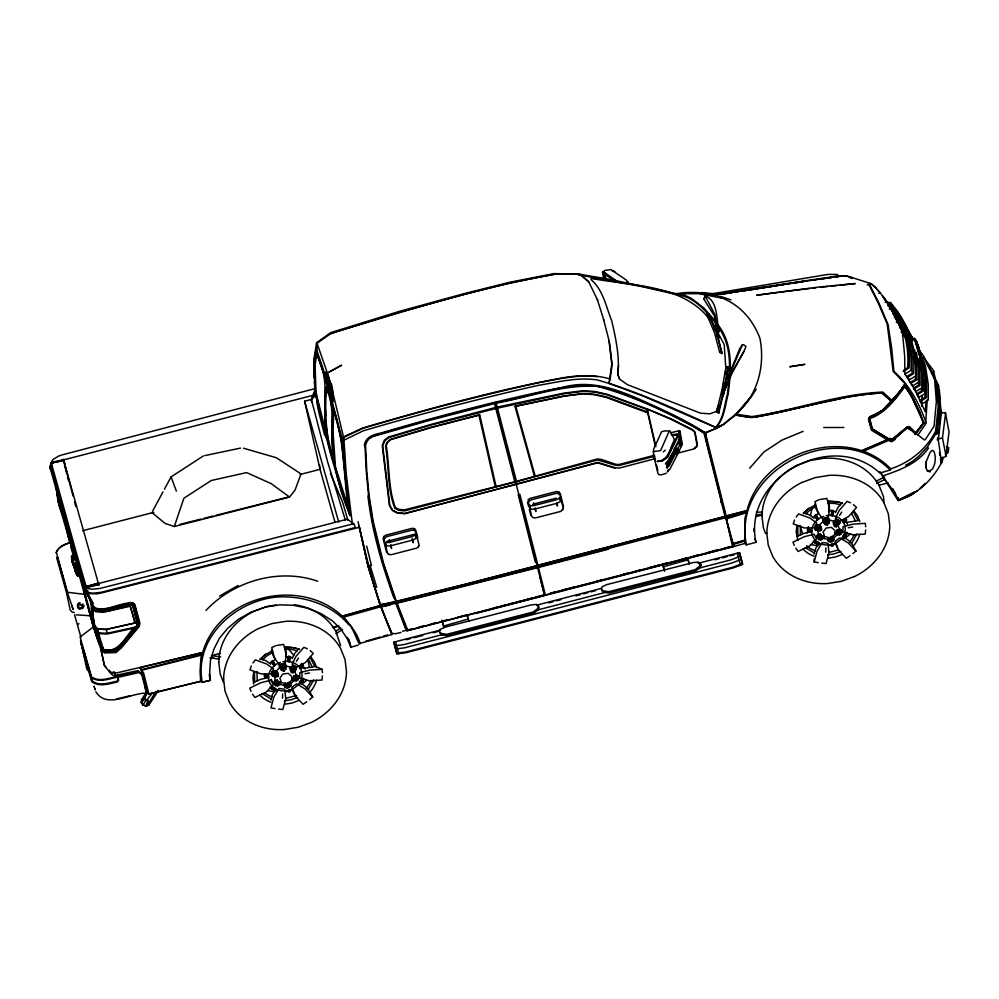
<?xml version="1.0" encoding="UTF-8"?>
<svg xmlns="http://www.w3.org/2000/svg" width="999" height="999" viewBox="0 0 999 999"><rect width="100%" height="100%" fill="white"/><g stroke="black" fill="none" stroke-linecap="round" stroke-linejoin="round"><path stroke-width="1.5" d="M278.034 673.451C273.514 668.156 279.27 673.064 278.309 675.986L276.798 677.047L272.327 675.824L271.478 674.15L273.963 670.766L272.252 671.803L271.666 673.563L272.44 675.112L274.263 675.774L275.274 680.469L277.822 681.106L280.669 683.641L277.834 685.664L275.637 685.676L274.163 681.892L275.387 680.369L277.385 679.844M821.265 527.472C816.745 522.19 822.502 527.085 821.54 530.019L820.029 531.081L815.559 529.857L814.709 528.184L817.194 524.787L815.484 525.836L814.897 527.584L815.671 529.145L817.494 529.795L818.506 534.502L821.053 535.139L823.9 537.674L821.066 539.697L818.868 539.697L817.394 535.914L818.631 534.39L820.616 533.878M809.128 531.58L809.14 530.244L807.542 528.971L807.529 530.407L809.128 531.58L811.8 532.017L811.812 530.844L809.215 528.758M265.896 677.559L265.909 676.223L264.31 674.949L264.285 676.385L265.896 677.559L268.569 677.984L268.581 676.822L265.984 674.725M350.274 515.646L345.192 470.966L342.932 441.67L324.213 372.252L316.983 350.786L317.02 343.206L318.818 341.92M264.997 678.096L265.035 674.163M808.228 532.117L808.291 526.885M288.074 658.915L288.187 661.463L289.46 661.625L290.06 656.58L288.499 656.331L288.012 657.642L289.573 657.866L290.06 656.58M833.266 512.949L833.291 510.614L831.73 510.364L831.418 515.496L832.704 515.659L833.266 512.949L831.792 512.737L831.73 510.364M282.542 698.201L282.605 693.93M629.27 284.141L626.211 279.982L610.839 269.518L604.807 270.479L602.497 272.09L603.871 279.82M825.773 552.222L825.836 547.964M76.299 558.653L76.261 560.064L75.287 560.214L75.05 554.557M289.46 661.625L289.535 659.128M298.014 675.886C293.231 674.15 299.275 675.386 298.913 677.747L298.239 679.657L296.366 680.781L292.907 680.419L292.732 678.683L294.068 680.581L291.858 682.792L284.265 685.214L279.62 684.39L279.907 682.042M832.704 515.659L832.766 513.149M841.245 529.92C836.463 528.184 842.507 529.42 842.145 531.78L841.47 533.678L839.597 534.802L836.138 534.44L835.963 532.717L837.299 534.602L835.089 536.813L827.497 539.235L822.851 538.424L823.139 536.076M942.631 457.567L942.144 462.025L942.781 458.391M281.031 664.422L279.67 666.021L279.757 667.782L281.618 670.379L284.003 671.091L285.726 669.255L286.051 666.133L285.177 664.51L281.031 664.422L279.67 666.021M824.275 518.456L822.901 520.042L823.001 521.815L824.849 524.413L827.247 525.124L828.958 523.289L829.282 520.167L828.408 518.531L824.275 518.456L822.901 520.042M348.826 639.385L350.986 647.452L347.477 639.123L341.134 629.395L332.542 620.941L321.079 613.636L307.517 608.166L293.331 605.269L279.745 604.857L264.985 607.167L250.849 612.325L238.449 619.23L227.697 628.334L219.555 638.074L214.136 648.613L210.527 660.027L209.703 671.628L210.402 680.307L201.798 682.329L200.674 681.33L148.913 694.143L147.003 691.832M325.274 398.401L325.537 392.42M927.247 399.787L925.748 421.89L923.688 423.326L915.209 434.553M342.32 616.183L380.307 605.594L342.32 616.183C299.987 576.336 218.569 595.629 202.672 652.672L201.973 652.547L200.886 658.453L200.037 671.365L200.674 681.33M342.832 615.846C349.35 624.013 357.155 632.654 360.065 643.344L391.82 634.565L391.658 632.592L391.496 633.441M326.461 387.724C324.787 411.9 325.349 436.588 334.091 459.49L333.416 460.177C324.613 436.925 323.926 411.875 325.624 387.337L326.586 387.237M332.842 418.681L333.054 410.177L330.944 402.747M558.616 493.618L558.703 491.833L556.331 491.57L530.169 498.326L527.996 499.775L529.033 501.261L528.434 503.109L531.73 516.396L533.129 517.632L535.439 517.932L560.938 511.351L563.299 508.216L560.002 494.98L558.616 493.618L556.418 493.281L530.919 499.9L529.033 501.261M926.073 401.136L925.286 411.8L914.547 389.135L904.832 373.876L904.682 356.056L902.384 331.668L891.72 310.14L882.904 296.129L887.649 302.585M754.969 538.873L755.956 542.332L746.378 544.842L744.655 542.757M921.652 406.281L922.152 396.091M74.063 551.46L73.814 555.631L73.564 551.91L74.538 553.146L73.789 552.809M292.907 680.419L294.156 676.847L296.054 675.024L294.668 670.354L295.904 668.868L295.816 667.132L296.278 667.557L296.366 669.43L293.119 672.752L291.321 672.577L290.297 670.254L290.559 667.182L292.445 665.846L294.43 665.933L296.278 667.557M836.138 534.44L837.399 530.881L839.285 529.058L837.899 524.388L839.135 522.902L839.048 521.153L837.661 519.955L839.51 521.578L839.597 523.451L836.35 526.785L834.552 526.61L833.528 524.288C832.666 521.203 835.301 519.068 837.986 520.254M414.323 530.382L412.125 530.094L386.625 536.675L384.74 538.036L384.128 539.885L387.462 553.159L388.836 554.42L391.146 554.732L416.633 548.114L418.419 546.765L419.043 544.979L415.709 531.743L414.323 530.382L414.448 528.621L412.063 528.334L385.876 535.127L383.703 536.575L383.166 538.698L386.538 552.06M925.661 467.619L926.036 462.225M322.427 672.689L322.078 669.33L315.509 666.483L303.246 668.393M618.019 372.952C619.542 355.444 615.696 337.937 611.775 320.954C606.131 306.955 603.059 289.598 590.996 279.583L591.183 278.371C631.143 286.101 682.979 283.916 709.952 319.83M865.658 526.723L865.309 523.364L852.796 524.15L843.031 526.735L842.956 531.955L852.696 534.852L865.221 534.065L865.634 529.957M71.616 544.48L71.416 547.127L70.717 541.683M101.224 645.878L95.829 629.919L98.726 632.904L107.218 633.279L134.628 627.285C125.549 635.514 118.906 654.17 103.609 649.725L100.986 646.116L95.767 630.694C95.417 627.222 88.886 602.072 95.729 611.001L106.743 611.388L130.07 605.606L135.152 622.989L106.319 629.457L97.84 629.095L94.868 626.136M880.806 472.44C885.489 482.317 894.392 489.722 898.401 500.124C917.532 494.555 932.179 479.87 941.57 462.762L938.336 440.109L941.17 414.335L939.385 390.147M945.279 454.807L948.313 451.86L948.688 447.652L946.403 446.803M77.597 604.507L79.683 602.634L77.597 604.507L77.447 606.106L80.045 608.953L83.017 608.229L84.066 605.619M349.388 510.839L348.726 511.538L348.801 510.701C343.107 476.81 345.105 441.808 333.167 409.041L335.239 414.41M723.788 391.77L724.063 388.823M725.486 374.063L725.774 371.116M72.378 559.727C70.642 557.804 72.577 564.185 73.202 561.85M938.598 432.892L939.072 428.459M939.547 424.026L940.009 419.592M78.209 606.181L79.233 604.37L81.731 605.319L82.293 607.717L80.145 608.266M618.581 365.472L617.644 374.026L619.605 379.121L627.36 384.627L700.536 413.199L709.877 413.836L716.183 411.538L719.055 404.495M334.091 459.49L333.541 452.135M947.576 453.409L948.051 449.712M940.796 457.829L945.042 456.918L946.003 455.681L942.457 438.049L945.603 413.311L945.354 412.575L939.922 413.386M288.187 661.463L288.499 656.331M831.418 515.496L831.792 512.737M253.808 671.478L252.947 677.821L253.684 684.09M257.068 671.49L257.155 681.106M797.04 525.499L796.178 531.855L797.851 540.447M800.299 525.511L800.386 535.127M254.47 672.04L254.658 681.755M797.702 526.061L797.889 535.789M919.205 351.748L918.081 349.525M148.863 702.185L148.077 704.969L145.854 705.968L143.019 704.944L141.296 702.572L141.496 699.575L145.854 693.194M937 434.49L940.446 409.84L938.698 385.639L927.497 363.923M148.077 704.969L148.414 702.622L146.678 700.224L143.868 699.213L141.621 700.199L143.931 698.164M141.096 702.297L143.082 705.057L146.316 706.181L148.839 705.107L149.238 702.347L155.707 691.832M293.868 666.308L292.432 670.516L290.784 669.018L291.521 666.92L293.868 666.308L295.517 667.769L294.78 669.892L292.432 670.516M837.1 520.329L835.664 524.537L834.015 523.039L834.752 520.954L837.1 520.329L838.748 521.803L838.011 523.926L835.664 524.537M314.747 360.714L315.209 357.654M275.337 671.191L273.863 675.374L272.215 673.913L272.952 671.815L275.337 671.191L276.985 672.664L276.248 674.75L273.863 675.374M283.454 664.148L281.98 668.331L280.332 666.857L281.069 664.772L283.454 664.148L285.102 665.609L284.365 667.707L281.98 668.331M296.266 675.561L294.78 679.745L293.132 678.284L293.881 676.186L296.266 675.561L297.902 677.035L297.165 679.12L294.78 679.745M818.568 525.224L817.095 529.408L815.446 527.934L816.183 525.849L818.568 525.224L820.216 526.685L819.48 528.783L817.095 529.408M826.685 518.169L825.211 522.352L823.563 520.891L824.3 518.793L826.685 518.169L828.333 519.642L827.597 521.728L825.211 522.352M829.894 540.821L831.38 536.638L833.016 538.111L832.279 540.197L829.894 540.821L828.246 539.36L832.279 540.197M839.497 529.595L838.011 533.778L836.363 532.305L840.396 533.154L841.133 531.056L839.497 529.595L837.112 530.219L839.01 532.617L841.133 531.056M272.327 675.824L272.44 675.112M285.577 656.268L286.238 652.16L284.815 646.54M285.165 687.212L284.49 684.939L285.165 687.212L287.15 688.049L289.348 687.474L290.672 685.701L290.122 683.428L290.672 685.701M815.559 529.857L815.671 529.145M828.583 511.663L829.47 506.181L828.046 500.574M828.396 541.233L827.721 538.961L828.396 541.233L830.381 542.082L832.579 541.495L833.903 539.722L833.353 537.462L833.903 539.722M724.587 386.039L727.871 366.695L725.986 366.758L722.102 389.173L716.583 411.75L718.706 413.274L724.937 387.812M725.461 384.827L728.333 368.381L727.871 366.695M666.183 473.289L661.488 474.825L658.753 474.6L657.841 473.051L653.458 454.632L653.658 449.063L661.6 431.693L665.322 430.831L670.004 431.181L674 438.499L674.138 440.397C669.942 448.214 668.606 460.889 657.467 461.488L662.412 461.014L667.707 457.242L678.845 434.702L671.353 435.164M807.155 533.079L808.291 527.197M810.564 515.447L811.987 508.104M715.346 321.216L703.883 307.992L691.046 298.202L685.476 295.629L610.913 279.558L578.121 273.988L553.871 273.614L509.253 282.355L464.148 293.631L399.513 311.326L330.644 332.667L316.558 342.769L313.911 359.253L314.161 377.522M326.361 437.774C321.765 409.727 331.406 379.62 316.084 353.683L314.21 364.485L314.985 390.821L326.361 437.774L327.197 436.401L326.411 427.759M333.416 460.177C329.945 435.564 336.601 410.139 325.761 386.75M342.607 441.595L343.469 436.95L332.779 392.17L327.397 373.089L317.02 343.206L331.081 333.429L399.812 312.125L464.385 294.368L509.515 283.017L554.532 274.163L568.668 273.751L580.619 274.613L588.561 281.456L597.652 300.249M51.199 467.857L51.124 466.77L49.95 467.145L75.137 557.517L84.803 590.696L86.176 591.058L86.264 592.132L87.562 590.759L86.214 590.309L76.573 557.13L51.361 466.795L51.349 463.074L63.674 460.402L98.252 582.991L98.252 584.715L87.525 587.412L86.189 586.575L76.523 553.396L51.349 463.074L63.674 460.402L73.077 496.128M275.637 685.676L274.25 683.628M818.868 539.697L817.482 537.649M98.913 585.302L98.252 582.991L97.378 583.741L98.314 584.39L98.889 584.028L86.663 587.162L86.688 590.909L89.148 592.769L92.845 593.206L101.099 592.345L355.532 527.497L353.708 523.738L347.302 519.193L99.026 583.404L98.252 584.715L97.378 583.741L86.189 586.575L86.214 590.309M342.932 441.67L343.469 436.95L362.737 427.997C428.521 408.866 494.692 390.447 562.1 377.922C578.009 375.249 594.405 374.325 610.052 378.971L609.053 383.304L643.668 396.266L715.571 427.472L722.377 425.05L735.139 414.735C757.642 396.278 765.409 366.109 759.914 338.236C749.987 312.15 729.145 295.005 700.998 293.718L685.302 293.644L678.471 294.23L678.184 294.942L643.393 286.925L578.433 274.762L578.121 273.988L580.631 274.812L588.886 282.255M655.394 446.303L646.79 408.828L607.367 394.355L595.167 391.546L583.404 390.671L563.973 393.107L496.378 407.28L430.332 424.6L388.486 437.05L384.365 440.234L382.255 445.604L389.423 505.482L392.37 510.477L397.277 513.024L404.832 513.723L597.664 462.475L615.384 467.869L619.617 467.994L655.232 458.666M333.953 409.553L332.954 430.781L335.452 466.92L348.901 509.39M562.712 509.977L562.961 508.866M745.104 543.394L733.79 546.503L732.567 543.893L744.705 540.272L744.904 518.481L746.965 510.751C761.4 451.71 847.664 423.963 890.721 468.868C909.889 462.437 926.535 449.3 935.676 431.068L938.186 406.568L936.3 382.405L933.541 376.96M135.152 622.989L130.07 605.606M251.311 665.996L249.987 669.854L261.201 673.938L270.954 673.85L273.576 669.005L266.608 663.973L255.369 659.889L252.934 662.974M794.542 520.017L793.218 523.876L804.432 527.959L814.185 527.872L816.807 523.026L809.839 517.994L798.601 513.923L796.166 516.995M718.706 413.274L718.406 411.326L722.939 393.469M315.559 388.474L62.363 454.832L58.629 456.031L52.535 459.852L51.124 463.611L51.461 466.034L50.012 466.421L50.012 468.294L51.948 471.503M333.167 409.041C329.133 444.08 334.94 479.158 348.726 511.538M920.017 413.336L912.187 397.028L904.595 385.514C895.129 398.326 884.914 412.075 869.654 417.957L872.439 429.458L890.746 440.372L894.654 438.598L907.392 427.522L909.053 427.822L915.446 434.115L923.663 423.239L911.687 396.64L904.595 385.514L904.532 384.553L905.668 384.29L893.131 371.291L887.224 324.026L877.884 302.247L868.506 283.966L871.003 283.604L875.236 287.213L879.819 292.682L878.82 293.381M314.922 389.872L311.376 399.45L311.75 402.497M724.625 389.747L722.939 396.241L725.162 388.673L724.999 384.078M676.847 454.008L678.758 451.885L682.305 444.093L679.919 431.056L679.37 430.719L678.383 433.853L671.478 434.802M679.919 431.056L678.995 434.253L679.819 439.56L678.783 439.722L679.819 439.56L680.569 437.387L681.343 441.908L677.572 449.213L677.397 448.551L676.773 449.1L677.022 448.289L668.306 465.434L666.433 467.332L667.157 467.857L669.255 465.671L677.884 449.051L676.773 449.1M270.966 700.087L272.49 694.268L275.462 689.347M814.197 554.108L815.721 548.289L818.693 543.369M143.868 699.213L148.002 692.07M818.231 562.637L814.197 561.913L817.107 551.036L822.227 542.445L827.984 543.256L828.97 552.684L826.073 563.561L821.827 563.124M418.419 546.765L418.718 545.666M93.244 609.253L93.419 608.603L93.132 609.415L95.604 611.688L103.009 612.362L129.907 606.281M938.136 437.337L937.512 440.209L938.336 440.109M72.103 559.203L71.953 560.776M332.38 400.999L333.291 401.336L332.317 401.211C326.698 387.125 320.13 346.328 332.105 395.329C333.816 415.172 333.641 382.967 330.419 382.879M77.597 624.937L78.909 623.551M871.802 428.633L872.439 429.458L869.142 418.968L869.505 417.819C884.964 411.9 895.179 397.952 904.807 385.015L912.087 396.391L919.967 412.749L923.663 423.239M364.298 445.467C365.259 437.674 373.027 434.453 379.857 433.291C440.384 415.584 501.436 399.438 563.311 387.175C589.835 379.795 615.983 388.798 640.122 399.55C662.325 409.528 684.615 419.518 705.182 432.642L706.905 442.769L725.636 516.321L746.965 510.751M151.86 512.487L165.022 523.376L174.288 526.523L183.903 498.214L211.288 480.494L246.628 472.602L271.116 483.591L289.523 497.04L295.042 490.084L301.011 473.938L276.398 457.754L243.494 448.214M294.093 679.932L297.814 678.958L298.401 677.197L297.627 675.636M837.324 533.953L841.046 532.979L841.633 531.231L840.858 529.67M869.018 417.545L868.531 418.956L871.927 429.72L890.384 440.734L894.505 438.911L907.254 427.797L910.888 430.294M274.6 683.166L275.337 681.043L277.685 680.431L276.248 684.64L274.6 683.166L278.596 684.015L279.333 681.93L277.223 683.491L275.337 681.043M817.831 537.2L818.568 535.077L820.916 534.465L819.48 538.661L817.831 537.2L821.827 538.049L822.564 535.951L820.454 537.512L818.568 535.077M290.784 666.92L290.16 668.706L290.971 670.229L292.657 670.916L294.668 670.354M834.015 520.941L833.391 522.739L834.202 524.263L835.888 524.95L837.899 524.388M100.562 647.152L104.258 665.209L106.094 667.295M289.048 686.176L289.785 684.078L288.149 682.617L286.663 686.8L285.015 685.326L289.048 686.176L286.663 686.8M608.953 382.58L609.053 383.304L611.813 363.861L609.04 340.959M327.11 374.026L327.51 373.539L330.007 381.543M674.987 434.927L678.845 434.702L679.62 440.084L678.783 440.459L679.058 444.243L680.369 441.858L679.907 439.273M279.857 665.584L279.982 667.32L281.381 668.581L283.316 668.606L285.614 665.846L284.79 664.26M823.089 519.617L823.213 521.341L824.612 522.614L826.548 522.639L828.858 519.867L828.021 518.294L826.473 517.882M832.804 511.9L833.291 510.614M723.264 388.936L739.535 349.026L742.432 344.717L743.681 344.805L745.953 346.366L744.155 351.173L731.955 373.027L724.887 389.685L723.264 388.936L723.726 387.862L725.349 388.611M538.636 606.093L537.649 608.628L533.254 611.975L446.84 634.303L441.346 633.478L439.473 631.768L440.184 629.345L444.842 627.21L531.256 604.894L536.463 604.42L539.023 607.454L538.024 609.989L533.641 613.349L447.227 635.664L441.745 634.865L439.86 633.141M730.531 372.452L742.432 344.717M313.736 679.894L308.429 689.235M856.967 533.916L851.66 543.269M700.674 563.711L699.637 566.233L695.254 569.617L608.778 591.683L603.284 590.859L601.41 589.173L602.122 586.725L606.78 584.615L693.256 562.549L698.451 562.05L701.048 565.072L700.024 567.632L695.641 570.978L609.153 593.044L603.671 592.22L601.798 590.534M722.489 396.066L723.638 393.244M145.854 705.968L148.089 700.536M301.161 665.134L302.772 664.61L303.471 665.821L300.499 669.118L299.937 668.106L300.761 666.121M843.168 522.127L844.405 519.155L846.003 518.631L846.702 519.842L845.866 521.59L843.73 523.151L843.168 522.127L846.003 518.631M299.937 668.106L302.772 664.61M724.887 389.685L731.792 373.014L743.843 351.261M495.841 408.529L430.494 425.212L388.723 437.649L384.927 440.571L382.704 445.841L389.835 505.432L392.694 510.214L397.44 512.712L404.795 513.411L515.546 484.503L495.841 408.529L496.378 407.28L495.192 402.659L429.433 419.68L372.103 436.188L368.219 438.611L366.258 441.458L364.922 445.204L366.258 471.228L368.581 495.829L372.677 521.915L382.704 562.474L395.242 599.899M83.304 649.45L92.22 680.943C99.363 686.625 109.028 682.829 116.908 681.218L118.007 679.957L117.158 675.024L137.7 670.666L141.596 673.913L146.541 693.231C131.531 692.307 106.706 709.677 95.867 691.745M744.917 511.063L725.574 516.121L732.579 546.653L476.673 612.637M273.976 670.941L276.261 671.003L279.982 667.32M823.213 521.341L819.492 525.024L817.207 524.962M734.302 415.484L736.113 415.035L750.911 397.365L756.181 389.285M148.913 694.143L143.606 672.951L139.673 667.782L200.487 652.909M718.418 332.567L718.993 331.356C716.37 320.404 718.256 300.412 705.169 295.979L703.758 298.901L714.385 316.009L716.783 331.93L718.418 332.567L717.806 328.234M755.956 542.332C742.207 477.947 832.08 428.596 879.832 473.039L890.134 470.067L890.721 468.868M292.183 658.603L294.73 653.421L298.938 648.601M835.414 512.637L837.961 507.455L842.169 502.622M667.27 472.102L668.568 469.53M716.783 331.93L717.382 330.769L714.984 314.722L705.169 295.979M679.62 440.084L668.593 461.538L665.559 463.723L667.444 461.875L668.306 465.434L674.375 453.883L673.701 451.073L666.058 463.873M677.572 449.213L678.583 452.26L670.017 468.943L668.094 470.941M302.685 680.993L300.612 680.769L300.037 681.855L302.035 682.23L303.471 680.132L301.923 679.37M845.266 536.263L846.702 534.153L845.266 536.263L843.268 535.889L843.843 534.802L845.916 535.027M673.826 449.837L678.783 440.459M56.081 552.859C58.167 547.415 63.836 544.642 69.143 543.169M303.684 678.246L299.038 685.152M846.915 532.267L842.269 539.173M152.597 511.113L162.949 491.945M164.423 489.21L171.079 476.885L203.471 455.881M59.216 503.508L58.741 504.37L62.188 513.811M100.025 644.755L93.606 627.959L93.594 625.024L92.757 624.45L83.841 591.071M303.471 680.132L302.035 682.23M945.903 456.481L949.05 431.918L945.354 412.575M466.096 583.99L395.104 601.548L396.441 603.334L536.813 567.857L537.05 565.484L725.636 516.321L466.158 584.203L389.348 603.421L381.768 604.47L382.717 606.53L390.01 604.994M143.019 704.944L146.291 699.874M296.328 661.425L298.514 658.041M839.56 515.447L841.757 512.062M148.839 705.107L158.217 690.921M352.385 524.15L346.203 473.738L343.793 437.287L362.799 428.371C420.542 411.201 478.821 395.904 537.637 382.867C557.367 379.383 577.335 374.2 597.502 376.66M917.894 435.164L926.273 423.027M260.402 659.178L265.697 654.008M803.633 513.199L808.928 508.041M315.472 393.618L311.376 399.45L304.608 401.198L320.042 469.318L335.002 522.352M941.57 462.762L941.17 463.324L940.434 458.703M396.378 601.498L383.379 562.637L373.301 521.928L369.118 495.766L366.783 471.166L365.572 444.992L366.858 441.783L368.893 438.961L373.002 436.488L429.57 420.342L494.542 403.571L495.192 402.659C532.13 397.265 570.242 378.559 607.954 388.336C641.795 400.025 674.637 414.822 705.394 433.154L723.301 424.712L735.526 415.097L750.761 417.545L753.97 417.257C796.765 410.314 838.748 395.104 882.067 392.869L891.595 401.423L882.904 410.289L870.241 416.858L868.443 419.33L871.603 430.219L887.199 439.797L888.261 439.485L861.762 450.724L887.199 439.797M715.571 427.472C723.776 418.419 724.275 405.631 727.359 394.393C730.119 371.541 732.816 346.191 717.944 326.71M98.314 584.39L99.026 583.404M275.387 680.369L273.963 682.292L274.101 684.34M818.631 534.39L817.194 536.313L817.332 538.374M153.446 696.44L157.904 690.346M84.803 590.696L90.21 599.537L91.571 604.008L91.259 615.072L92.757 624.45M915.171 433.678L923.438 423.002L915.171 433.678L908.953 427.447L907.055 427.135L890.746 440.372L872.539 429.083L888.723 438.773M146.678 700.224L152.71 692.557M277.335 672.077L276.248 675.249L274.263 675.774M820.566 526.098L819.48 529.283L817.494 529.795M885.102 407.43L895.116 396.578M901.71 388.161L904.532 384.553L911.937 396.153L919.867 412.5L923.688 423.326M285.277 686.5L289.023 686.688L290.222 685.164M680.694 446.128L682.305 444.093M828.508 540.521L832.254 540.709L833.453 539.198M905.331 386.251C895.641 398.601 886.001 412.674 870.703 418.256M894.817 399.288L896.652 396.978M742.382 416.296L754.632 417.033C797.152 410.065 838.91 395.329 881.942 393.032L891.345 401.386L905.668 384.29M83.192 606.643L82.255 604.957L83.129 603.92M915.346 376.198L909.34 379.82L908.715 378.971M921.815 387.887L915.821 391.508L913.423 388.112L918.605 385.015L918.581 378.833M121.866 645.991L138.786 625.898L139.348 622.827L134.44 604.632L132.692 602.909L129.808 602.484M496.078 486.525L479.732 414.872L431.143 427.609L390.472 439.71L387.55 442.42L386.263 445.779C389.66 466.121 388.037 488.336 395.379 507.529L398.826 509.378L404.445 509.877L515.659 481.555L597.29 458.991L601.086 459.353L616.046 464.398L619.08 464.473L654.52 455.269M678.845 434.702L677.946 434.528L667.22 456.855L662.175 460.414L657.467 461.488M306.743 701.723L303.122 704.283L295.442 696.178L291.845 687.412L296.528 683.853L305.007 688.91L312.737 697.04L309.653 699.525M849.974 555.756L846.353 558.316L838.673 550.212L835.077 541.433L839.759 537.874L848.238 542.944L855.968 551.073L852.884 553.558M750.037 397.764L734.902 415.422L736.488 414.248L751.81 416.571L754.982 416.133C797.677 409.29 839.659 393.968 882.841 392.045L892.319 400.699M898.401 500.124L914.235 491.983M103.921 651.41C120.642 655.731 127.472 635.027 137.325 626.023L137.6 623.026L133.092 605.906L131.843 604.67L129.57 604.258L102.86 610.264L95.667 609.552L92.982 606.768C90.559 621.103 96.316 639.71 104.208 652.422L115.522 652.235L120.617 647.802L138.499 626.385L139.036 623.226L134.191 605.107L132.442 603.558L129.645 603.184L105.732 609.053L95.155 608.553L91.746 604.857L92.495 604.208L91.433 604.145L90.584 600.174L85.24 591.283L87.562 590.759L85.24 591.283L87.862 593.543L96.753 593.856L101.099 593.031L359.39 527.297L359.103 526.286L367.932 565.884L379.982 604.445L391.82 634.565M749.65 468.194L763.96 451.948L781.917 440.147L803.109 431.306M676.698 454.345L678.583 452.26M928.571 447.927C917.794 463.623 899.724 470.179 882.504 476.024M730.956 299.875L722.614 297.09L702.16 292.532L700.649 294.043L699.937 293.656M141.296 702.572L145.192 698.376M925.024 483.516L919.904 488.486M312.4 395.454L51.349 463.074M92.82 606.93L92.82 606.93C92.732 621.965 95.954 638.224 104.233 650.736L108.441 651.198L115.434 650.049L119.193 646.74L136.726 625.824L137.038 622.652L132.555 605.681L131.543 604.607M702.16 292.532L700.649 294.043L721.915 298.102M666.795 466.895L668.518 465.172M882.254 411.076L891.445 401.81L904.595 385.514L911.612 396.64L919.567 412.962M725.699 519.13L746.166 512.787M732.579 546.653L733.091 546.153L569.667 588.311M316.621 394.53L311.376 399.45L327.572 461.713L345.392 520.292M816.37 536.113L818.568 534.065M837.986 524.825L840.184 522.777M134.628 627.285L133.629 628.184L107.093 634.015L98.614 633.628L95.767 630.694M206.019 610.364C233.766 580.906 279.008 567.832 317.645 581.206M663.224 451.935L665.209 450.174M333.491 459.802L334.116 459.265M277.46 685.851L279.77 683.903M820.691 539.872L824.15 536.95M326.536 436.95L327.197 436.401M694.055 448.539L696.478 446.553L696.852 444.255L694.705 432.342L692.607 430.219L670.779 419.205L646.79 408.828L671.253 418.931L692.844 429.795L695.042 432.018L697.302 444.255L696.803 446.64L694.317 448.826L676.385 453.496M745.928 512.375L536.688 567.382L382.717 606.53M118.531 646.266C114.885 650.474 108.953 650.461 103.908 649.562L101.586 647.364M270.242 663.236L274.9 659.69M813.473 517.27L818.131 513.723M295.517 667.769L293.431 669.33L290.784 669.018M838.748 521.803L836.663 523.351L834.015 523.039M275.662 645.766L271.765 647.539L274.45 658.091L279.308 664.71L285.09 663.186L286.338 654.969L283.654 644.43L276.873 645.454M285.102 665.609L282.979 667.17L280.332 666.857M276.985 672.664L274.862 674.225L272.215 673.913M297.902 677.035L295.779 678.596L293.132 678.284M289.785 684.078L287.662 685.639L285.764 683.241M818.893 499.8L814.997 501.573L817.681 512.112L822.539 518.731L828.321 517.22L829.57 509.003L826.885 498.451L820.104 499.488M828.333 519.642L826.21 521.203L823.563 520.891M820.216 526.685L818.094 528.246L815.446 527.934M830.906 539.672L833.016 538.111M348.801 510.701L349.438 510.239M272.502 663.648L273.701 662.762L272.665 660.639L271.366 661.588L274.201 665.858L275.274 665.084L274.151 662.749M815.733 517.669L816.932 516.795L815.896 514.672L814.597 515.609L815.733 517.669L817.432 519.892L818.506 519.105L815.896 514.672M916.72 491.121L911.001 495.217L898.588 500.586L897.789 497.589L899.1 500.337M273.738 689.909L275.449 688.698L274.425 688.036L272.577 689.148L271.353 688.736L273.738 689.909L272.577 689.148M816.97 543.943L818.681 542.719L817.657 542.057L815.808 543.181L814.585 542.769L816.97 543.943L815.808 543.181M93.968 626.585L80.07 636.912L91.496 676.835C99.101 682.367 108.928 678.034 117.095 676.535M907.317 496.003L897.964 500.424L879.757 471.665M867.207 284.94L871.003 283.604L847.876 276.224L839.597 276.124L720.516 293.981C705.082 293.531 689.235 290.584 673.9 294.28M895.154 439.46L891.832 441.733L888.373 440.509L863.448 451.298L862.362 450.861M316.521 350.524L316.983 350.786M349.687 515.059L342.058 493.206L330.769 454.72L315.122 393.444L313.836 362.712L315.834 351.099L323.451 372.789L334.478 411.838L341.808 441.945L347.265 496.378L349.687 515.059L350.537 515.472M336.076 633.628L342.557 629.457M335.614 631.268L340.809 627.946M275.637 684.827L279.221 683.89M818.868 538.861L822.452 537.924M945.741 453.471L948.313 451.86M877.134 413.436L881.98 410.452M271.428 651.186L265.284 654.919A32.867 28.197 -15.8 0 0 260.152 659.727M272.64 652.384L267.27 655.656A28.796 24.7 -15.8 0 0 262.787 659.864M814.66 505.207L808.516 508.953A32.867 28.197 -15.8 0 0 803.383 513.761M815.883 506.418L810.501 509.69A28.796 24.7 -15.8 0 0 806.018 513.886M104.208 652.422L100.762 648.476L101.661 647.939L100.662 648.526L104.595 665.871L109.615 672.065L116.458 672.976L202.672 652.672M294.43 665.933L290.559 667.182L285.614 665.846M835.738 520.079L833.79 521.216L828.858 519.867M722.377 425.05L716.358 428.496L704.645 432.829C670.279 413.786 634.502 395.854 596.278 386.176C562.2 384.752 529.32 396.928 496.216 403.184L495.192 402.659M326.823 436.825L327.572 436.401M219.593 596.028L238.124 585.489M328.858 372.315L341.646 365.234L329.083 371.865M334.702 467.332L335.452 466.92M315.247 392.869L315.996 392.47L315.085 364.697L316.933 354.121L318.394 357.242M625.212 283.229L627.859 281.793M101.761 647.926L100.662 648.526L104.296 652.772L115.971 652.597L121.741 647.489L139.286 626.323L139.91 623.301L134.952 604.782L133.042 603.034C120.355 601.835 108.054 611.738 95.142 608.079L91.433 604.145M914.06 389.011L920.054 385.352L920.004 369.193L918.368 358.579M918.406 396.366L919.043 397.227L925.037 393.594L925.012 377.41L922.164 359.203L919.804 353.521M924.537 378.771L925.062 397.24L919.892 400.374L920.516 401.236L926.523 397.602L926.498 381.406L923.65 363.211L918.318 350.412M921.652 402.909L922.277 403.771L928.271 400.112L928.221 383.953L925.411 365.746L917.594 346.503M904.882 374.101L910.888 370.479C912.724 347.153 906.081 323.988 892.419 305.032L888.336 304.707M903.121 371.566L909.127 367.944C910.963 344.618 904.32 321.453 890.658 302.497L885.077 302.197M902.721 324.013L909.277 339.685L912.075 357.854L912.137 373.339L906.955 376.436L907.579 377.285L913.586 373.663C915.421 350.349 908.765 327.185 895.116 308.216L894.08 307.842M895.841 310.377L896.877 310.751C911.388 330.569 917.307 355.057 915.409 379.395L910.226 382.492L910.863 383.354L916.857 379.732L916.832 363.536L914.697 349.887M919.654 358.067L921.752 371.703L921.827 390.734L916.645 393.831L917.282 394.692L923.276 391.059L923.251 374.875L920.678 358.179M698.051 563.349L739.485 552.609L741.345 559.365L731.568 563.111L404.52 647.827L395.641 648.925L393.781 642.17L440.559 630.057M741.345 559.365L742.407 563.548L732.629 567.295L405.582 652.01L396.703 653.109L395.641 648.925M344.031 440.147L363.349 430.781C421.166 413.761 479.52 398.589 538.311 385.352C557.804 382.18 577.597 376.81 597.427 379.97C638.411 391.708 677.285 410.052 716.121 427.51C724.425 418.356 725.074 405.494 728.184 394.13C731.106 370.592 733.528 344.655 717.981 324.762M905.618 465.247L912.462 461.438L918.818 456.206L927.434 446.953L935.851 433.753L939.322 409.028L937.574 384.84L930.569 371.266M740.496 556.193L730.719 559.915L697.577 568.506M393.781 642.17L396.853 653.87L405.744 652.759L732.779 568.031L740.521 565.334L742.557 564.31L742.407 563.548M903.596 370.154L907.641 367.62C909.402 344.805 902.884 322.065 889.547 303.496L888.461 303.097M876.647 483.479L885.014 479.32M876.198 481.131L884.59 476.985M201.798 682.329L210.402 680.307M253.958 682.442L260.04 679.52L265.647 678.159M797.19 536.475L803.271 533.553L810.276 531.843M559.49 498.226L555.869 499.962L533.978 505.594L529.945 505.869L529.707 505.032L530.781 509.29L534.815 509.015L556.743 503.371L560.364 501.635L559.253 497.39M415.234 535.014L411.6 536.725L389.685 542.395L385.639 542.632L386.513 546.053L390.559 545.816L412.437 540.147L416.059 538.411L414.947 534.165L386.875 541.421M941.22 459.602L942.394 459.103M716.683 332.317L708.603 313.773L706.668 314.21L714.547 332.892L719.68 352.397L721.565 351.598L717.057 333.803M942.457 438.049L937.187 439.135M870.067 416.558L875.923 414.185M280.469 662.387C274.688 664.148 269.905 668.968 268.644 674.937A17.22 14.773 -15.7 0 0 272.802 686.925L276.711 689.435A16.821 14.436 -15.8 0 0 299.038 683.578L301.273 679.47A17.22 14.773 -15.8 0 0 299.213 666.932C295.267 662.312 288.748 660.451 282.892 661.75M823.7 516.421C817.919 518.181 813.136 523.001 811.875 528.971A17.22 14.773 -15.8 0 0 816.033 540.958L819.942 543.456A16.821 14.436 -15.8 0 0 842.269 537.599L844.505 533.491A17.22 14.773 -15.7 0 0 842.444 520.954C838.498 516.346 831.992 514.485 826.123 515.784M932.766 371.69L933.715 371.316L933.503 370.442L923.188 357.118M331.094 333.616L335.577 331.868C407.804 310.239 480.082 287.225 554.495 274.338M670.004 431.181L668.968 431.568L660.639 450.574L653.159 451.685M297.702 697.377L291.184 699.775L284.328 700.873M298.901 700.499L292.058 703.021L284.877 704.17M840.933 551.398L834.415 553.808L827.559 554.907M842.132 554.52L835.289 557.042L828.109 558.191M797.239 465.259L810.289 460.477L823.988 458.254A62.2 53.347 -15.8 0 1 879.033 485.439M802.085 482.417L815.134 477.634L828.82 475.412M296.591 695.429L285.627 698.426M838.636 549.9L828.858 552.459M854.482 576.51L841.433 581.293L827.734 583.516A62.2 53.347 -15.8 0 1 772.702 556.331L768.256 545.192L766.807 533.254M72.053 561.176L73.402 563.736L72.59 561.875M74.401 567.12L72.215 561.925L73.427 563.199M73.451 565.709L72.89 561.95M72.44 562.387L73.601 563.336M72.577 562.887L73.127 564.16L73.564 563.511M73.302 565.484L73.526 564.173M74.425 565.884C72.702 566.595 76.074 570.279 76.486 572.577L74.663 569.068L75.4 569.692M75.487 568.918L74.5 568.231L74.588 566.908M76.448 574.213L74.813 567.519M74.313 567.694L75.424 568.543L78.359 576.398L78.234 575.124M75.837 570.841L75.287 571.191L74.613 568.718M917.319 345.891L916.308 340.896L919.092 348.851L917.744 345.142L918.605 347.839M915.908 341.658L916.308 340.896M917.432 347.902L916.395 341.958L919.817 351.398L919.417 350.349M917.02 346.141L916.657 344.555L917.407 344.255M916.795 345.654L916.82 343.281M918.456 347.54L917.269 346.004L917.419 344.343M917.357 345.454L918.243 346.253M917.332 347.34L917.669 346.353M917.557 346.616L918.243 350.025M916.72 345.816L919.754 351.548M919.205 350L919.043 351.648M920.504 356.056L919.467 351.361C918.556 352.734 918.381 345.904 919.18 349.55M919.455 353.596L919.829 352.697M919.592 353.159L920.279 353.346L919.729 351.81M705.182 432.642L706.905 442.769M301.873 666.383L303.471 665.821M70.554 542.457C64.935 543.956 58.679 546.465 56.356 552.26L67.482 592.27L84.89 594.393M350.999 647.215L358.216 645.054M86.189 586.575L98.252 582.991M731.068 537.986L733.316 544.405L744.767 541.021M365.846 641.158L380.357 637.025M383.266 636.188L387.612 634.952M467.082 614.847L468.269 619.018L443.544 626.061L441.87 620.142M664.372 570.417L663.361 566.783L688.049 559.752L689.085 563.386M395.104 601.548L381.768 604.47M344.018 617.07L380.844 606.718L391.183 632.467M885.289 440.284L888.261 439.485M517.207 484.065L516.583 481.655L597.452 459.977L615.884 465.359L619.193 465.459L654.682 456.281M846.478 522.427L858.74 520.516M819.48 538.661L821.827 538.049M838.011 533.778L840.396 533.154M276.248 684.64L278.596 684.015M831.68 544.305L832.979 543.968L833.353 545.466C830.756 547.502 831.505 541.658 831.867 545.854M288.636 691.832L290.122 691.445L289.747 689.947L288.449 690.284L288.436 691.62L290.122 691.445M300.162 474.5L320.042 469.318L319.48 464.76M514.922 482.092L404.57 510.876L398.663 510.314L394.867 508.316C387.225 488.986 389.011 466.496 385.552 445.941L387.063 442.232L390.272 439.46L431.081 427.285L479.732 414.872M493.231 608.091L497.727 606.917M500.736 606.143L505.244 604.969M508.241 604.183L512.749 603.009M515.759 602.235L520.254 601.061M523.264 600.274L532.267 597.939M535.277 597.152L544.293 594.805M475.324 613.536L733.79 546.503L733.316 544.405M532.654 504.27L556.293 498.151M538.436 567.432L608.503 549.213M550.262 593.256L554.745 592.095M562.225 590.147L574.175 587.037M596.59 581.218L601.073 580.057M623.463 574.238L627.934 573.089M635.376 571.153L639.847 570.004M650.274 567.295L659.215 564.984M662.187 564.21L666.658 563.061M536.638 605.169L601.398 588.386M406.181 639.747L410.689 638.586M413.698 637.812L422.702 635.476M433.204 632.754L437.712 631.58M548.801 602.809L553.309 601.648M556.306 600.861L560.814 599.7M575.874 595.791L580.407 594.617M583.428 593.843L587.961 592.669M590.983 591.883L595.504 590.709M714.822 559.79L719.355 558.616M722.377 557.829L726.897 556.655M729.919 555.881L734.452 554.707M442.869 634.49L403.683 644.642L394.792 645.754M536.326 610.289L607.155 591.932M51.449 462.337L64.123 459.665M82.68 530.694L153.871 512.312M353.708 523.738L100.062 588.436L92.32 589.21L88.923 588.836L86.663 587.162M111.151 673.201L113.936 672.477M467.594 583.603L537.112 565.684L532.43 547.277M681.543 559.203L685.976 558.054M693.381 556.156L697.814 555.007M708.166 552.335L717.045 550.049M724.437 548.139L728.87 547.002M550.337 593.294L566.695 589.085M174.288 526.523L289.523 497.04M141.983 670.179L201.686 655.069M756.33 516.471L762.324 514.935M879.22 485.189L888.211 482.892M402.485 631.243L411.388 628.983M418.806 627.097L423.264 625.961M430.681 624.088L435.139 622.951M442.557 621.066L447.003 619.942M457.392 617.307L466.296 615.047M180.095 524.35L201.049 519.068M204.046 518.319L213.024 516.058M216.021 515.297L287.862 497.202M141.521 669.617L201.423 654.545M210.589 658.503L213.611 657.742M332.954 627.722L338.998 626.198M475.162 613.024L406.668 630.819L543.731 595.554L544.018 593.144L537.4 566.895M739.485 552.609L739.647 553.371L737.474 553.921L737.324 553.184L740.521 565.334M134.803 622.964L106.094 629.42L97.602 629.058L94.718 626.111M149.063 693.818L201.186 681.168M831.668 545.654L833.353 545.466M670.529 432.804L679.37 430.719M116.596 698.913L129.932 695.766M214.136 654.82L220.205 653.408M332.467 627.247L338.536 625.836M117.158 675.024L117.807 677.409L139.448 672.427L141.92 675.049M117.557 676.448L137.999 671.753L139.448 672.427M63.674 460.402L62.525 460.189L63.199 460.464L63.674 459.19L64.648 463.811M869.567 284.59L871.578 284.141L875.461 287.612L880.394 292.907L885.102 300.137M400.924 632.479L395.092 633.816L393.369 633.354M533.953 553.309L496.378 407.28L497.514 408.141L564.098 393.731L583.503 391.321L595.167 392.108L607.267 394.842L646.678 409.303M534.428 476.348L515.009 406.393L564.385 395.879L583.641 393.481L594.78 394.318L606.63 396.953L647.127 411.888M716.583 411.75L718.406 411.326M117.27 677.185C108.966 678.746 98.889 683.216 91.209 677.397M515.009 406.393L564.323 396.153L583.541 393.768L594.455 394.742L606.318 397.452L647.452 412.774L646.79 408.828M840.783 398.701L754.632 417.033M204.957 455.569L240.522 448.101M594.492 279.158L597.439 278.584M709.765 294.181L828.121 274.375L837.549 274.475M848.238 527.784L852.784 527.01M305.007 673.763L309.553 672.976M276.186 604.969L267.058 606.443L254.008 611.226A62.338 53.471 -15.8 0 0 218.769 662.062M284.503 729.482L298.202 727.26L311.251 722.477A62.338 53.471 -15.8 0 0 346.491 671.64L345.08 659.715L340.659 648.551A62.2 53.347 -15.8 0 0 285.589 621.353L271.903 623.601L258.853 628.383A62.338 53.471 -15.8 0 0 223.614 679.22M789.435 283.616L741.183 291.196M792.444 283.129L807.504 280.731L792.319 283.167M777.122 285.602L747.552 290.284M780.157 285.115L783.204 284.628M786.238 284.141L789.272 283.654M732.13 292.582L720.042 294.43L732.304 292.595M735.152 292.12L738.174 291.658M735.364 292.133L738.423 291.671M741.495 291.209L746.091 290.522M777.534 292.395L756.655 295.229L818.006 287.15L855.206 283.566L840.097 285.177M602.497 272.09L603.683 271.928L617.22 281.381M811.95 280.182L816.383 279.633M819.33 279.27L825.249 278.534M828.196 278.172L831.156 277.797M835.589 277.247L838.548 276.885M779.07 292.207L809.789 288.499M812.861 288.124L815.933 287.762M871.578 284.141L869.38 284.378L878.733 302.56L887.999 324.325L891.695 348.476L893.918 371.378C909.215 384.777 918.98 402.872 925.748 421.89M275 708.603L270.966 707.879L273.876 697.002L278.996 688.411L284.752 689.235L285.739 698.651L282.842 709.527L278.596 709.103M820.454 287.275L828.009 286.463M831.031 286.151L837.075 285.502M678.533 294.268L685.302 293.644M744.705 540.272L732.567 543.893L725.948 517.594L733.141 543.731M715.946 294.143L838.398 275.886L846.677 275.974L851.285 278.184M756.243 512.337L762.474 511.925M756.318 514.785L762.449 514.385M322.078 669.33L309.565 670.117L299.8 672.714L299.725 677.921L309.465 680.831L321.99 680.044L322.402 675.923M887.711 305.706L891.308 306.031L899.387 319.405M894.217 317.545L899.075 317.807M900.136 326.286L902.646 326.173M900.648 328.883L903.158 328.771M902.109 332.892L904.607 332.779M905.119 335.364L902.634 335.477L902.721 334.428L905.743 334.353M334.253 464.298L335.052 464.26M893.718 314.972L897.314 315.272M889.185 308.953L894.043 309.215L902.122 322.59M892.194 311.438L895.766 311.75M896.902 320.592L899.4 320.504M897.414 323.177L901.16 323.039M326.636 435.502L327.397 435.477M557.617 274.25L568.518 273.926M896.016 319.63L899.05 319.568M899.487 327.884L902.509 327.822M900.961 331.893L903.983 331.818M889.535 307.929L892.569 307.867M891.295 310.464L894.33 310.402M892.819 313.998L898.401 314.285M894.58 316.533L900.161 316.82M896.253 322.178L900.798 322.09M899.237 325.324L902.259 325.274M890.696 440.022L891.807 440.01M823.763 427.522L843.818 427.472M116.871 675.699L113.761 675.686L111.988 674.637L110.377 673.076L109.49 670.192M605.631 273.389L604.832 273.364L604.832 274.438L605.831 278.684M828.134 500.974L837.012 501.735M828.683 501.535L835.838 501.798A32.792 28.122 -15.8 0 1 842.632 503.471M828.096 503.221L834.352 503.434A28.721 24.638 -15.8 0 1 840.271 504.92M284.902 646.94L291.708 647.19M285.452 647.514L292.607 647.764A32.78 28.122 -15.8 0 1 299.4 649.45M284.865 649.188L291.121 649.412A28.721 24.638 -15.8 0 1 297.04 650.886M680.369 441.858L681.343 441.908M70.604 541.508L71.266 541.545M76.274 614.822L90.459 615.784M405.631 628.908L395.791 603.346L397.227 603.671L407.767 630.406L406.118 628.284L394.443 597.527M703.758 298.901L704.645 298.988M707.729 293.706L712.237 294.205M78.809 603.621L82.255 604.957M908.141 428.484L910.002 428.721L924.3 439.86L925.199 439.785L934.053 426.186L936.363 401.623L934.465 377.46L923.401 355.706L918.143 348.626M209.977 657.854L219.093 659.09M211.413 655.606L220.667 656.88M829.62 510.714L835.376 511.538M286.388 656.68L292.145 657.504M288.549 658.703L290.035 658.915M536.813 567.857L537.687 567.981M131.843 604.67L129.633 604.345L102.373 610.439L95.205 609.677L92.432 606.718M736.113 415.035L751.36 417.345M516.358 484.265L597.677 462.824L615.234 468.231M850.561 502.784L847.09 501.348L839.222 510.427L835.351 518.206L839.959 521.191L848.663 516.508L856.53 507.43L853.421 504.632M307.33 648.763L303.858 647.327L295.991 656.405L292.12 664.173L296.728 667.157L305.432 662.487L313.299 653.396L310.19 650.599M869.142 418.968L869.654 417.957M837.012 534.253L839.972 534.777M293.781 680.219L296.74 680.756M314.985 390.821L315.796 390.984M678.184 294.942C694.505 296.928 705.669 311.201 715.571 322.927M809.14 530.244L811.812 530.844M265.909 676.223L268.581 676.822M814.697 529.557L817.619 530.207M726.885 518.818L725.536 518.506L725.049 516.62M272.927 675.861L275.849 676.51M927.272 471.153L930.281 471.853M838.473 502.097L841.408 502.822M293.781 647.702L296.703 648.438M677.397 448.551L678.758 451.885M820.591 544.855L813.236 541.096M277.36 690.833L270.005 687.062M332.305 409.952L333.054 410.177M612.1 270.679L614.822 271.528M51.124 466.77L50.012 466.421L51.086 463.199L51.174 464.148M74.313 612.674L71.791 611.838L70.18 609.865L66.546 592.844L56.668 557.592M717.382 330.769L718.993 331.356M803.358 512.624L809.352 514.822L813.998 518.206M260.127 658.603L266.109 660.789L270.766 664.173M827.597 521.728L824.3 518.793M819.48 528.783L816.183 525.849M284.365 667.707L281.069 664.772M297.165 679.12L293.881 676.186M276.248 674.75L272.952 671.815M905.531 327.747L906.58 328.147L913.523 339.585M838.011 523.926L834.752 520.954M294.78 669.892L291.521 666.92M395.666 602.872L397.227 603.671L397.028 603.034L396.278 602.709L396.553 603.621M814.297 553.046L805.256 547.514M271.066 699.025L262.025 693.493M706.668 314.21L709.14 315.447L715.309 330.169M719.68 352.397L721.915 353.584L721.565 351.598M843.144 537.025L848.014 539.935L852.11 544.243L855.968 551.073M299.912 683.004L304.782 685.901L308.878 690.222M889.647 438.299L892.357 439.448L907.716 426.523L909.727 426.848L915.883 433.004M694.193 426.81L703.408 432.917M63.399 517.145L58.591 503.009L56.319 487.524L57.892 500.861L58.729 501.436L68.644 535.202M615.047 280.906L603.309 273.439L604.32 278.996M317.282 343.319L316.558 342.769M698.85 563.436L701.048 565.072M679.67 443.768L680.444 444.368L678.783 439.722M75.312 569.268L74.675 568.856M850.349 276.86L852.347 278.421M387.999 553.583L388.836 554.42M890.134 470.067C837.961 416.158 731.405 470.367 746.378 544.842M272.665 660.639L273.601 661.588M716.795 330.657L714.672 328.446L716.008 330.681M814.597 515.609L815.534 516.583M271.366 661.588L272.302 662.562M296.228 696.078L294.168 693.905L292.657 690.122M558.703 491.833L560.202 493.456L563.523 506.818M414.448 528.621L415.896 530.232M87.1 669.48L88.824 671.39M76.923 573.901L76.523 572.976M76.411 574.163L75.936 572.777M288.062 648.451L293.756 655.332M302.285 665.646L305.132 669.08M88.237 670.129L86.613 668.156L82.717 650.162L91.646 681.58C99.101 687.462 109.078 683.678 117.308 682.017L118.644 680.419L117.807 677.409M73.876 566.071L74.413 567.582M733.316 545.854L733.79 546.503M853.333 511.451L857.804 520.092M818.743 512.924L816.32 509.627L814.897 504.008M310.102 657.429L314.573 666.058M275.512 658.903L273.089 655.606L271.653 649.987M853.77 510.639L857.542 515.771L859.877 521.615M851.648 513.399L855.319 520.741M310.539 656.618L314.31 661.75L316.633 667.594M308.404 659.377L312.088 666.72M147.253 699.625L149.238 702.347M71.541 559.477L72.465 561.663M75.287 560.214L67.745 533.99M383.703 536.575L384.74 538.036M907.579 377.285L909.34 379.82M910.863 383.354L912.624 385.889L918.618 382.267L918.593 366.071L916.458 352.422M917.282 394.692L919.043 397.227M920.516 401.236L922.277 403.771M816.932 516.795L818.506 519.105M273.701 662.762L275.274 665.084M917.944 346.154L920.354 353.446M920.266 353.084L918.993 349.151M918.905 351.561L920.079 354.72L919.567 352.659M904.207 335.627L905.881 338.124M921.103 356.144L919.617 352.147L920.591 354.757L920.279 353.671M904.532 384.553L911.937 396.153M889.16 304.982L891.408 308.579M900.923 318.094L908.64 330.794L912.786 340.759M900.711 318.094L906.88 328.259L911.612 339.648M905.594 326.885L907.129 329.433M908.678 331.968L913.298 339.598M841.046 532.979L841.47 533.678M297.814 678.958L298.239 679.657M93.481 603.846L87.862 593.543M903.358 322.44L912.999 339.273M901.597 319.905L903.133 322.452M904.669 325L906.205 327.547M907.741 330.095L912.437 339.61M898.051 316.496L899.525 318.918M794.28 545.379L792.969 542.145L804.295 536.688L814.098 534.253L816.608 538.823L809.477 546.016L798.139 551.473L795.841 548.201M251.049 691.358L249.738 688.124L261.064 682.654L270.866 680.219L273.376 684.79L266.246 691.982L254.907 697.452L252.61 694.18M72.44 560.102L71.641 557.105L72.215 558.241M50.075 467.569L51.349 469.705M610.114 379.345L612.112 364.623L609.328 341.658L603.596 319.568M816.171 517.682L817.432 519.892M272.939 663.661L274.201 665.858M892.719 488.648L895.616 493.756M309.528 691.358L312.737 697.04M845.129 518.531L847.452 524.512M301.261 663.373L303.808 667.931M271.079 679.32L272.29 681.493M73.439 564.298L73.052 563.548M72.09 557.842C68.956 550.312 77.51 577.547 74.7 567.969M712.824 323.214L716.37 329.87M717.794 332.542L724.2 344.53L725.811 368.169M940.284 409.665L941.645 412.262M302.023 666.395L302.635 667.569M845.254 520.417L845.866 521.59M358.029 521.665C366.833 558.416 375.112 595.928 390.859 630.644L391.483 632.23M925.236 360.651L930.081 370.167M73.339 564.447L73.052 564.16M75.025 567.732L75.387 568.481L71.878 555.544L72.615 557.067M918.805 351.685L917.769 348.626L918.331 350.1M892.831 311.164L894.18 313.936M895.529 316.708L896.877 319.493M898.226 322.265L900.236 326.423M828.183 521.64L828.958 523.289M347.252 637.374L349.051 641.196M284.952 667.619L285.726 669.255M73.976 565.871L73.851 565.284M380.244 605.406L380.844 606.718M396.291 601.236L397.028 603.034M919.142 350.599L918.98 350.187M920.279 356.518L920.853 357.654L920.666 356.331M76.748 574.388L77.323 575.524L77.135 574.188M915.621 339.972L914.972 338.661L919.754 355.219M74.026 566.358L74.425 567.37M914.784 339.685L914.048 338.162L920.529 359.028L920.404 357.754M820.616 527.822L821.54 530.019M277.385 673.788L278.309 675.986M832.254 540.709L832.579 541.495M330.432 473.264L342.732 502.534L347.877 520.192M289.023 686.688L289.348 687.474M899.987 320.829L901.772 325.1M902.959 327.934L904.744 332.205M908.628 336.501L909.814 339.348M140.709 668.418L147.203 691.683M835.389 542.882L837.399 547.939M94.356 686.925C92.969 683.628 96.441 693.306 94.917 688.511M918.318 346.453L917.706 344.555L918.418 346.541M580.931 275.412L580.631 274.812M879.058 485.427L883.466 496.578L884.003 501.048M883.89 502.584L888.311 513.736L889.759 525.674A62.338 53.471 -15.8 0 1 854.495 576.535M765.621 533.603L763.423 528.034L761.975 516.096M223.489 682.367L220.18 674L218.744 662.062M933.715 371.316L935.813 381.393M917.969 346.079L918.655 347.627L918.256 346.403M75.974 570.928L76.436 571.965M75.849 571.003L76.336 571.99L76.111 571.078M400.099 612.662L406.118 628.284M918.431 348.276L919.23 350.924M900.761 327.809L902.334 331.955M72.403 560.239L77.46 575.961L77.31 574.675M114.048 671.852L115.634 676.086M171.079 476.885L176.348 491.146M918.98 348.976L918.755 348.102M114.773 673.451L115.797 676.261M75.424 569.18L75.012 568.306M918.905 351.298L918.518 350.199M916.458 341.458L917.482 344.28M617.906 374.45L619.605 379.121M915.746 341.109L917.694 346.466M919.579 351.248L918.531 350.699M919.043 350.324L918.418 348.713M918.581 350.012L919.117 351.099M917.856 347.065L917.194 345.317L918.93 349.975M918.443 349.35L919.18 351.548M533.641 502.834L534.527 505.382M78.446 572.277L76.973 567.919M76.236 573.089L74.75 568.718M916.233 343.194L915.171 339.248L917.681 345.891L916.92 343.681M78.434 572.152L76.311 565.709M393.906 597.976C382.055 564.872 371.94 531.006 367.932 495.979M100.762 648.476C95.429 634.54 90.522 620.017 91.746 604.857M71.716 605.207L73.164 609.477L66.134 588.761L57.23 556.918L64.311 582.155M919.28 352.897C920.928 357.567 918.618 350.936 919.305 353.171M556.68 503.596L557.504 506.043L556.768 503.109M412.375 540.372L413.199 542.807L412.112 538.424M75.262 571.116L74.838 569.892M342.844 493.568L347.802 508.291M84.865 595.054L86.264 599.225M918.293 348.551L918.006 347.577M708.603 313.773L709.14 315.447M380.307 605.594L368.181 566.733L359.39 527.297M911.2 353.359L909.527 347.964M917.482 348.339L920.991 358.092L920.828 356.805M318.906 358.516L324.25 375.462M920.703 354.707L921.115 356.131M916.27 343.481L915.846 342.158L916.258 344.018M597.327 299.45L603.908 320.317M800.261 526.148L802.559 533.541M98.614 633.628L103.609 649.725M370.055 565.347L376.76 587.362M75.412 562.887L76.174 565.397M74.563 614.86L80.919 637.25M349.65 642.482L350.512 645.379M918.243 347.04L917.282 347.19M57.892 500.861L68.631 537.487M828.858 518.731L829.62 521.278M285.252 663.423L286.388 667.245M284.078 684.852L284.827 687.399M332.867 459.515L334.166 463.961M336.338 471.366L341.983 490.609M324.75 435.626L318.569 411.363M326.661 378.733L330.007 390.209M72.215 561.925L71.791 560.152L72.64 562.2M689.322 564.198L687.724 558.578M664.597 571.241L662.999 565.621M89.173 597.564L91.633 606.231M103.908 649.562L104.233 650.736M662.562 563.998L663.361 566.783M442.345 621.79L444.018 627.697M78.721 570.629L80.432 576.635M82.13 582.642L84.253 590.147M83.729 651.048L86.276 660.027M87.125 663.011L92.22 680.943M897.152 497.552L897.964 500.424M742.557 564.31L739.647 553.371M467.12 615.047L468.706 620.666M395.517 641.72L398.713 653.87M330.831 450.549L332.505 456.493M304.608 401.198L338.686 521.977M72.115 544.542L73.277 548.701M69.068 536.638L71.616 545.654M79.658 574.188L89.336 609.065M75.787 562.537L93.606 627.959M826.548 522.639L827.247 525.124M468.269 619.018L468.956 621.453M326.973 388.623L328.134 392.757M283.316 668.606L284.003 671.091M515.821 406.468L535.039 475.624M137.7 670.666L137.999 671.753M918.493 348.476L918.693 348.788M919.767 352.884L920.291 354.82M330.794 393.107L331.98 397.452M277.622 684.902L277.834 685.664M210.027 680.406L209.266 674.337M144.805 686.038L146.204 691.395M919.917 353.259L920.454 355.269M820.853 538.936L821.066 539.697M516.583 481.655L497.514 408.141M321.066 416.383L324.7 429.782M325.512 432.754L327.123 438.711M327.934 441.683L331.156 453.596M726.723 518.181L726.248 516.308M90.11 611.962L94.081 627.097M725.948 517.594L726.223 518.656M327.048 437.15L315.996 392.47M496.216 403.184L497.34 407.505M494.542 403.571L495.666 407.917M74.6 501.998L75.737 506.406M64.436 464.81L66.733 473.626M67.495 476.56L68.644 480.969M837.05 529.532L837.399 530.881M293.818 675.511L294.156 676.847M835.888 524.95L836.35 526.785M519.867 494.343L538.011 565.709M518.219 494.805L535.314 562.062M335.602 415.834L337.063 421.528M338.886 428.658L339.972 432.929M292.657 670.916L293.119 672.752M655.881 446.615L647.34 409.59M717.757 337.163L721.915 353.584M726.31 516.508L705.356 432.854M721.74 501.048L720.991 498.089L721.028 502.634M725.124 516.82L704.233 434.016M724.637 512.375L725.262 514.872M535.102 508.691L535.839 511.613L535.189 507.892M538.611 568.069L544.979 593.418M539.972 577.097L544.018 593.144M416.271 531.705L417.769 537.649M389.348 539.66L390.085 542.582M390.809 545.504L391.546 548.414L390.909 544.667M527.472 501.923L528.571 506.368M529.32 509.34L530.794 515.272M717.694 334.315L718.731 338.511L717.856 331.768M710.489 456.743L704.645 432.829L707.529 445.217M366.683 546.128L371.416 565.509M58.454 501.136L56.668 490.871M146.229 691.92L146.541 693.231M654.27 455.569L655.681 461.501M656.38 464.473L657.792 470.417M106.319 629.457L107.218 633.279M97.84 629.095L98.726 632.904M604.432 273.177L605.781 278.946M495.167 486.201L478.996 415.384M290.409 683.141L291.009 685.751M279.083 665.084L279.683 667.694M315.884 393.718L320.03 411.85M65.784 525.749L69.393 541.62M396.703 653.109L396.853 653.87M289.698 689.635L290.022 691.233M832.929 543.668L833.266 545.267M307.867 659.64L309.365 667.232M316.908 402.41L318.231 409.94M939.46 452.535L939.947 455.619M922.676 366.633L923.138 369.667M923.613 372.702L924.075 375.736M919.667 361.601L920.129 364.635M920.603 367.669L921.066 370.704M917.619 363.486L918.081 366.521M913.473 351.785L914.185 356.343M914.647 359.378L915.346 363.923M830.269 541.233L830.381 542.082M666.583 463.586L667.157 467.857M287.038 687.2L287.15 688.049M348.676 504.42L349.051 507.33M202.223 682.13C193.631 636.975 237.25 599.05 279.708 596.865C305.207 596.191 332.118 604.807 348.838 624.837C352.01 623.963 360.152 650.074 360.04 642.807L360.065 643.344M824.612 522.614L824.849 524.413M281.381 668.581L281.618 670.379M340.597 645.529L335.826 631.393A62.2 53.347 -15.8 0 0 307.367 607.929M223.576 679.22L225.025 691.158L229.433 702.322A62.2 53.347 -15.8 0 0 284.503 729.52M344.805 471.828L345.142 474.812M345.804 480.794L346.141 483.778M346.815 489.76L347.153 492.757M70.929 543.181L71.216 545.741M342.832 445.929L343.107 448.476M921.478 388.524L921.74 391.546M753.908 528.821L754.133 531.693M939.597 403.047L939.809 406.069M285.115 683.141L285.227 684.602M314.435 381.83L315.072 391.87M74.238 551.46L74.625 559.615L71.141 548.026L70.005 536.451M314.772 380.419L315.222 387.612M343.856 458.316L344.118 462.824M332.505 431.655L332.717 436.063M332.842 438.998L333.179 446.341M325.349 408.753L325.686 416.096M325.886 420.504L326.024 423.439M314.535 365.309L314.585 376.024M814.197 558.791L814.197 561.913M291.833 690.134A19.855 17.033 -15.8 0 1 286.051 691.645M272.19 696.927A28.721 24.638 -15.8 0 1 264.573 692.619M294.418 604.732A62.2 53.347 -15.8 0 1 305.994 607.454M306.368 680.506A39.985 34.303 -15.8 0 1 301.673 684.078M275.1 691.508A39.598 33.966 -15.8 0 1 267.807 690.621M316.521 680.207A32.867 28.197 -15.8 0 1 310.177 691.945M270.929 702.235A32.792 28.122 -15.8 0 1 259.79 695.067M766.845 533.254A62.338 53.471 -15.8 0 1 802.072 482.392M762 516.096A62.338 53.471 -15.8 0 1 797.227 465.234M828.82 475.387A62.2 53.347 -15.8 0 1 883.865 502.597M850.686 533.566A39.985 34.291 -15.8 0 1 843.656 538.898M818.331 545.541A39.598 33.966 -15.8 0 1 811.038 544.642M859.752 534.228A32.867 28.197 -15.8 0 1 853.408 545.978M814.16 556.256A32.78 28.122 -15.8 0 1 803.021 549.088M835.064 544.155A19.855 17.033 -15.8 0 1 829.282 545.679M854.307 534.465A28.796 24.7 -15.8 0 1 849.687 541.982M815.421 550.961A28.721 24.638 -15.8 0 1 806.717 545.704M311.076 680.444A28.796 24.7 -15.8 0 1 306.456 687.961M925.936 462.312L925.786 467.12L927.035 470.279L929.857 470.941L932.567 468.831C935.663 463.586 936.088 456.843 933.903 451.186L932.129 450.387L930.119 452.347L925.936 462.312M723.763 382.717L721.703 394.867L724.737 388.211L723.763 382.717M79.87 607.767L79.758 608.841L78.521 608.728L77.872 607.567L78.696 606.955L79.87 607.767M291.883 678.92L290.946 681.193L286.301 683.84L281.393 682.429L279.87 678.071L282.892 674.013L288.187 673.326L291.783 676.548L291.883 678.92M835.114 532.942L834.177 535.214L829.532 537.862L824.637 536.451L823.101 532.092L826.123 528.046L831.418 527.36L835.014 530.569L835.114 532.942M804.67 364.373L789.897 366.72L804.67 364.373M717.444 331.343L713.436 327.26L716.121 331.73L717.494 337.312L717.444 331.343M75.787 572.19L75.137 570.566L75.874 572.177M918.818 351.411L918.556 350.724L918.818 351.411M74.313 557.23L73.726 553.97L74.313 557.23M918.356 348.002L918.093 347.277L918.356 348.002M81.831 645.754L80.494 641.046L83.766 653.533L81.831 645.754M81.93 646.203L80.931 642.657L83.342 651.947L81.93 646.203"/></g></svg>
